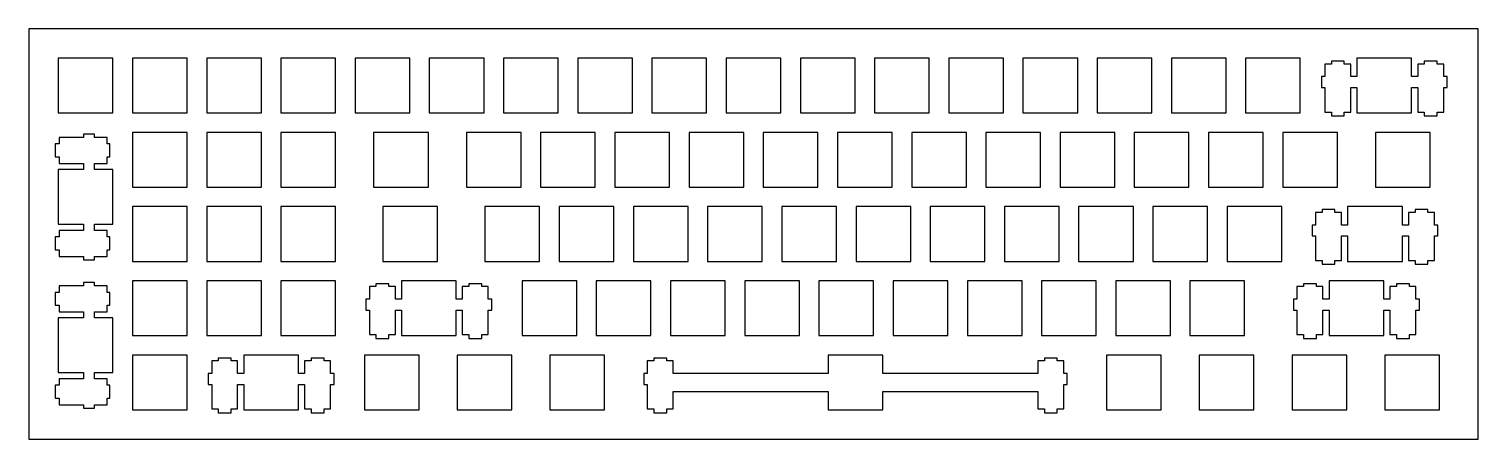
# Model space of a CAD drawing. Header units: millimetres. Extents: x 0 to 371, y 0 to 105.
import ezdxf

# ---------------------------------------------------------------- set-up
doc = ezdxf.new("R2010")
doc.units = ezdxf.units.MM
doc.layers.add('Layer1', color=7, linetype='CONTINUOUS')

msp = doc.modelspace()

# ---------------------------------------------------------------- linework, layer by layer
at = {"layer": 'Layer1'}
for points in [[(0, 0), (371, 0), (371, 105), (0, 105), (0, 0)], [(21.5, 97.5), (7.5, 97.5), (7.5, 83.5), (21.5, 83.5), (21.5, 97.5)], [(40.5, 97.5), (26.5, 97.5), (26.5, 83.5), (40.5, 83.5), (40.5, 97.5)], [(59.5, 97.5), (45.5, 97.5), (45.5, 83.5), (59.5, 83.5), (59.5, 97.5)], [(78.5, 97.5), (64.5, 97.5), (64.5, 83.5), (78.5, 83.5), (78.5, 97.5)], [(97.5, 97.5), (83.5, 97.5), (83.5, 83.5), (97.5, 83.5), (97.5, 97.5)], [(116.5, 97.5), (102.5, 97.5), (102.5, 83.5), (116.5, 83.5), (116.5, 97.5)], [(135.5, 97.5), (121.5, 97.5), (121.5, 83.5), (135.5, 83.5), (135.5, 97.5)], [(154.5, 97.5), (140.5, 97.5), (140.5, 83.5), (154.5, 83.5), (154.5, 97.5)], [(173.5, 97.5), (159.5, 97.5), (159.5, 83.5), (173.5, 83.5), (173.5, 97.5)], [(192.5, 97.5), (178.5, 97.5), (178.5, 83.5), (192.5, 83.5), (192.5, 97.5)], [(211.5, 97.5), (197.5, 97.5), (197.5, 83.5), (211.5, 83.5), (211.5, 97.5)], [(230.5, 97.5), (216.5, 97.5), (216.5, 83.5), (230.5, 83.5), (230.5, 97.5)], [(249.5, 97.5), (235.5, 97.5), (235.5, 83.5), (249.5, 83.5), (249.5, 97.5)], [(268.5, 97.5), (254.5, 97.5), (254.5, 83.5), (268.5, 83.5), (268.5, 97.5)], [(287.5, 97.5), (273.5, 97.5), (273.5, 83.5), (287.5, 83.5), (287.5, 97.5)], [(306.5, 97.5), (292.5, 97.5), (292.5, 83.5), (306.5, 83.5), (306.5, 97.5)], [(325.5, 97.5), (311.5, 97.5), (311.5, 83.5), (325.5, 83.5), (325.5, 97.5)], [(336.75, 83.73), (338.425, 83.73), (338.425, 90), (340, 90), (340, 83.5), (354, 83.5), (354, 90), (355.575, 90), (355.575, 83.73), (357.25, 83.73), (357.25, 82.738), (360.55, 82.738), (360.55, 83.73), (362.225, 83.73), (362.225, 90), (363.1, 90), (363.1, 92.8), (362.225, 92.8), (362.225, 96.03), (360.55, 96.03), (360.55, 96.738), (357.25, 96.738), (357.25, 96.03), (355.575, 96.03), (355.575, 92.8), (354, 92.8), (354, 97.5), (340, 97.5), (340, 92.8), (338.425, 92.8), (338.425, 96.03), (336.75, 96.03), (336.75, 96.738), (333.45, 96.738), (333.45, 96.03), (331.775, 96.03), (331.775, 92.8), (330.9, 92.8), (330.9, 90), (331.775, 90), (331.775, 83.73), (333.45, 83.73), (333.45, 82.738), (336.75, 82.738), (336.75, 83.73)], [(7.73, 72.25), (7.73, 70.575), (14, 70.575), (14, 69), (7.5, 69), (7.5, 55), (14, 55), (14, 53.425), (7.73, 53.425), (7.73, 51.75), (6.738, 51.75), (6.738, 48.45), (7.73, 48.45), (7.73, 46.775), (14, 46.775), (14, 45.9), (16.8, 45.9), (16.8, 46.775), (20.03, 46.775), (20.03, 48.45), (20.738, 48.45), (20.738, 51.75), (20.03, 51.75), (20.03, 53.425), (16.8, 53.425), (16.8, 55), (21.5, 55), (21.5, 69), (16.8, 69), (16.8, 70.575), (20.03, 70.575), (20.03, 72.25), (20.738, 72.25), (20.738, 75.55), (20.03, 75.55), (20.03, 77.225), (16.8, 77.225), (16.8, 78.1), (14, 78.1), (14, 77.225), (7.73, 77.225), (7.73, 75.55), (6.738, 75.55), (6.738, 72.25), (7.73, 72.25)], [(40.5, 78.5), (26.5, 78.5), (26.5, 64.5), (40.5, 64.5), (40.5, 78.5)], [(59.5, 78.5), (45.5, 78.5), (45.5, 64.5), (59.5, 64.5), (59.5, 78.5)], [(78.5, 78.5), (64.5, 78.5), (64.5, 64.5), (78.5, 64.5), (78.5, 78.5)], [(102.25, 78.5), (88.25, 78.5), (88.25, 64.5), (102.25, 64.5), (102.25, 78.5)], [(126, 78.5), (112, 78.5), (112, 64.5), (126, 64.5), (126, 78.5)], [(145, 78.5), (131, 78.5), (131, 64.5), (145, 64.5), (145, 78.5)], [(164, 78.5), (150, 78.5), (150, 64.5), (164, 64.5), (164, 78.5)], [(183, 78.5), (169, 78.5), (169, 64.5), (183, 64.5), (183, 78.5)], [(202, 78.5), (188, 78.5), (188, 64.5), (202, 64.5), (202, 78.5)], [(221, 78.5), (207, 78.5), (207, 64.5), (221, 64.5), (221, 78.5)], [(240, 78.5), (226, 78.5), (226, 64.5), (240, 64.5), (240, 78.5)], [(259, 78.5), (245, 78.5), (245, 64.5), (259, 64.5), (259, 78.5)], [(278, 78.5), (264, 78.5), (264, 64.5), (278, 64.5), (278, 78.5)], [(297, 78.5), (283, 78.5), (283, 64.5), (297, 64.5), (297, 78.5)], [(316, 78.5), (302, 78.5), (302, 64.5), (316, 64.5), (316, 78.5)], [(335, 78.5), (321, 78.5), (321, 64.5), (335, 64.5), (335, 78.5)], [(358.75, 78.5), (344.75, 78.5), (344.75, 64.5), (358.75, 64.5), (358.75, 78.5)], [(40.5, 59.5), (26.5, 59.5), (26.5, 45.5), (40.5, 45.5), (40.5, 59.5)], [(59.5, 59.5), (45.5, 59.5), (45.5, 45.5), (59.5, 45.5), (59.5, 59.5)], [(78.5, 59.5), (64.5, 59.5), (64.5, 45.5), (78.5, 45.5), (78.5, 59.5)], [(104.625, 59.5), (90.625, 59.5), (90.625, 45.5), (104.625, 45.5), (104.625, 59.5)], [(130.75, 59.5), (116.75, 59.5), (116.75, 45.5), (130.75, 45.5), (130.75, 59.5)], [(149.75, 59.5), (135.75, 59.5), (135.75, 45.5), (149.75, 45.5), (149.75, 59.5)], [(168.75, 59.5), (154.75, 59.5), (154.75, 45.5), (168.75, 45.5), (168.75, 59.5)], [(187.75, 59.5), (173.75, 59.5), (173.75, 45.5), (187.75, 45.5), (187.75, 59.5)], [(206.75, 59.5), (192.75, 59.5), (192.75, 45.5), (206.75, 45.5), (206.75, 59.5)], [(225.75, 59.5), (211.75, 59.5), (211.75, 45.5), (225.75, 45.5), (225.75, 59.5)], [(244.75, 59.5), (230.75, 59.5), (230.75, 45.5), (244.75, 45.5), (244.75, 59.5)], [(263.75, 59.5), (249.75, 59.5), (249.75, 45.5), (263.75, 45.5), (263.75, 59.5)], [(282.75, 59.5), (268.75, 59.5), (268.75, 45.5), (282.75, 45.5), (282.75, 59.5)], [(301.75, 59.5), (287.75, 59.5), (287.75, 45.5), (301.75, 45.5), (301.75, 59.5)], [(320.75, 59.5), (306.75, 59.5), (306.75, 45.5), (320.75, 45.5), (320.75, 59.5)], [(334.375, 45.73), (336.05, 45.73), (336.05, 52), (337.625, 52), (337.625, 45.5), (351.625, 45.5), (351.625, 52), (353.2, 52), (353.2, 45.73), (354.875, 45.73), (354.875, 44.738), (358.175, 44.738), (358.175, 45.73), (359.85, 45.73), (359.85, 52), (360.725, 52), (360.725, 54.8), (359.85, 54.8), (359.85, 58.03), (358.175, 58.03), (358.175, 58.738), (354.875, 58.738), (354.875, 58.03), (353.2, 58.03), (353.2, 54.8), (351.625, 54.8), (351.625, 59.5), (337.625, 59.5), (337.625, 54.8), (336.05, 54.8), (336.05, 58.03), (334.375, 58.03), (334.375, 58.738), (331.075, 58.738), (331.075, 58.03), (329.4, 58.03), (329.4, 54.8), (328.525, 54.8), (328.525, 52), (329.4, 52), (329.4, 45.73), (331.075, 45.73), (331.075, 44.738), (334.375, 44.738), (334.375, 45.73)], [(7.73, 34.25), (7.73, 32.575), (14, 32.575), (14, 31), (7.5, 31), (7.5, 17), (14, 17), (14, 15.425), (7.73, 15.425), (7.73, 13.75), (6.738, 13.75), (6.738, 10.45), (7.73, 10.45), (7.73, 8.775), (14, 8.775), (14, 7.9), (16.8, 7.9), (16.8, 8.775), (20.03, 8.775), (20.03, 10.45), (20.738, 10.45), (20.738, 13.75), (20.03, 13.75), (20.03, 15.425), (16.8, 15.425), (16.8, 17), (21.5, 17), (21.5, 31), (16.8, 31), (16.8, 32.575), (20.03, 32.575), (20.03, 34.25), (20.738, 34.25), (20.738, 37.55), (20.03, 37.55), (20.03, 39.225), (16.8, 39.225), (16.8, 40.1), (14, 40.1), (14, 39.225), (7.73, 39.225), (7.73, 37.55), (6.738, 37.55), (6.738, 34.25), (7.73, 34.25)], [(40.5, 40.5), (26.5, 40.5), (26.5, 26.5), (40.5, 26.5), (40.5, 40.5)], [(59.5, 40.5), (45.5, 40.5), (45.5, 26.5), (59.5, 26.5), (59.5, 40.5)], [(78.5, 40.5), (64.5, 40.5), (64.5, 26.5), (78.5, 26.5), (78.5, 40.5)], [(92.125, 26.73), (93.8, 26.73), (93.8, 33), (95.375, 33), (95.375, 26.5), (109.375, 26.5), (109.375, 33), (110.95, 33), (110.95, 26.73), (112.625, 26.73), (112.625, 25.738), (115.925, 25.738), (115.925, 26.73), (117.6, 26.73), (117.6, 33), (118.475, 33), (118.475, 35.8), (117.6, 35.8), (117.6, 39.03), (115.925, 39.03), (115.925, 39.738), (112.625, 39.738), (112.625, 39.03), (110.95, 39.03), (110.95, 35.8), (109.375, 35.8), (109.375, 40.5), (95.375, 40.5), (95.375, 35.8), (93.8, 35.8), (93.8, 39.03), (92.125, 39.03), (92.125, 39.738), (88.825, 39.738), (88.825, 39.03), (87.15, 39.03), (87.15, 35.8), (86.275, 35.8), (86.275, 33), (87.15, 33), (87.15, 26.73), (88.825, 26.73), (88.825, 25.738), (92.125, 25.738), (92.125, 26.73)], [(140.25, 40.5), (126.25, 40.5), (126.25, 26.5), (140.25, 26.5), (140.25, 40.5)], [(159.25, 40.5), (145.25, 40.5), (145.25, 26.5), (159.25, 26.5), (159.25, 40.5)], [(178.25, 40.5), (164.25, 40.5), (164.25, 26.5), (178.25, 26.5), (178.25, 40.5)], [(197.25, 40.5), (183.25, 40.5), (183.25, 26.5), (197.25, 26.5), (197.25, 40.5)], [(216.25, 40.5), (202.25, 40.5), (202.25, 26.5), (216.25, 26.5), (216.25, 40.5)], [(235.25, 40.5), (221.25, 40.5), (221.25, 26.5), (235.25, 26.5), (235.25, 40.5)], [(254.25, 40.5), (240.25, 40.5), (240.25, 26.5), (254.25, 26.5), (254.25, 40.5)], [(273.25, 40.5), (259.25, 40.5), (259.25, 26.5), (273.25, 26.5), (273.25, 40.5)], [(292.25, 40.5), (278.25, 40.5), (278.25, 26.5), (292.25, 26.5), (292.25, 40.5)], [(311.25, 40.5), (297.25, 40.5), (297.25, 26.5), (311.25, 26.5), (311.25, 40.5)], [(329.625, 26.73), (331.3, 26.73), (331.3, 33), (332.875, 33), (332.875, 26.5), (346.875, 26.5), (346.875, 33), (348.45, 33), (348.45, 26.73), (350.125, 26.73), (350.125, 25.738), (353.425, 25.738), (353.425, 26.73), (355.1, 26.73), (355.1, 33), (355.975, 33), (355.975, 35.8), (355.1, 35.8), (355.1, 39.03), (353.425, 39.03), (353.425, 39.738), (350.125, 39.738), (350.125, 39.03), (348.45, 39.03), (348.45, 35.8), (346.875, 35.8), (346.875, 40.5), (332.875, 40.5), (332.875, 35.8), (331.3, 35.8), (331.3, 39.03), (329.625, 39.03), (329.625, 39.738), (326.325, 39.738), (326.325, 39.03), (324.65, 39.03), (324.65, 35.8), (323.775, 35.8), (323.775, 33), (324.65, 33), (324.65, 26.73), (326.325, 26.73), (326.325, 25.738), (329.625, 25.738), (329.625, 26.73)], [(40.5, 21.5), (26.5, 21.5), (26.5, 7.5), (40.5, 7.5), (40.5, 21.5)], [(51.75, 7.73), (53.425, 7.73), (53.425, 14), (55, 14), (55, 7.5), (69, 7.5), (69, 14), (70.575, 14), (70.575, 7.73), (72.25, 7.73), (72.25, 6.738), (75.55, 6.738), (75.55, 7.73), (77.225, 7.73), (77.225, 14), (78.1, 14), (78.1, 16.8), (77.225, 16.8), (77.225, 20.03), (75.55, 20.03), (75.55, 20.738), (72.25, 20.738), (72.25, 20.03), (70.575, 20.03), (70.575, 16.8), (69, 16.8), (69, 21.5), (55, 21.5), (55, 16.8), (53.425, 16.8), (53.425, 20.03), (51.75, 20.03), (51.75, 20.738), (48.45, 20.738), (48.45, 20.03), (46.775, 20.03), (46.775, 16.8), (45.9, 16.8), (45.9, 14), (46.775, 14), (46.775, 7.73), (48.45, 7.73), (48.45, 6.738), (51.75, 6.738), (51.75, 7.73)], [(99.875, 21.5), (85.875, 21.5), (85.875, 7.5), (99.875, 7.5), (99.875, 21.5)], [(123.625, 21.5), (109.625, 21.5), (109.625, 7.5), (123.625, 7.5), (123.625, 21.5)], [(147.375, 21.5), (133.375, 21.5), (133.375, 7.5), (147.375, 7.5), (147.375, 21.5)], [(163.275, 7.73), (164.95, 7.73), (164.95, 12.2), (204.625, 12.2), (204.625, 7.5), (218.625, 7.5), (218.625, 12.2), (258.3, 12.2), (258.3, 7.73), (259.975, 7.73), (259.975, 6.738), (263.275, 6.738), (263.275, 7.73), (264.95, 7.73), (264.95, 14), (265.85, 14), (265.85, 16.8), (264.95, 16.8), (264.95, 20.03), (263.275, 20.03), (263.275, 20.738), (259.975, 20.738), (259.975, 20.03), (258.3, 20.03), (258.3, 16.8), (218.625, 16.8), (218.625, 21.5), (204.625, 21.5), (204.625, 16.8), (164.95, 16.8), (164.95, 20.03), (163.275, 20.03), (163.275, 20.738), (159.975, 20.738), (159.975, 20.03), (158.3, 20.03), (158.3, 16.8), (157.4, 16.8), (157.4, 14), (158.3, 14), (158.3, 7.73), (159.975, 7.73), (159.975, 6.738), (163.275, 6.738), (163.275, 7.73)], [(289.875, 21.5), (275.875, 21.5), (275.875, 7.5), (289.875, 7.5), (289.875, 21.5)], [(313.625, 21.5), (299.625, 21.5), (299.625, 7.5), (313.625, 7.5), (313.625, 21.5)], [(337.375, 21.5), (323.375, 21.5), (323.375, 7.5), (337.375, 7.5), (337.375, 21.5)], [(361.125, 21.5), (347.125, 21.5), (347.125, 7.5), (361.125, 7.5), (361.125, 21.5)]]:
    msp.add_lwpolyline(points, close=True, dxfattribs=at)

doc.saveas('drawing.dxf')
